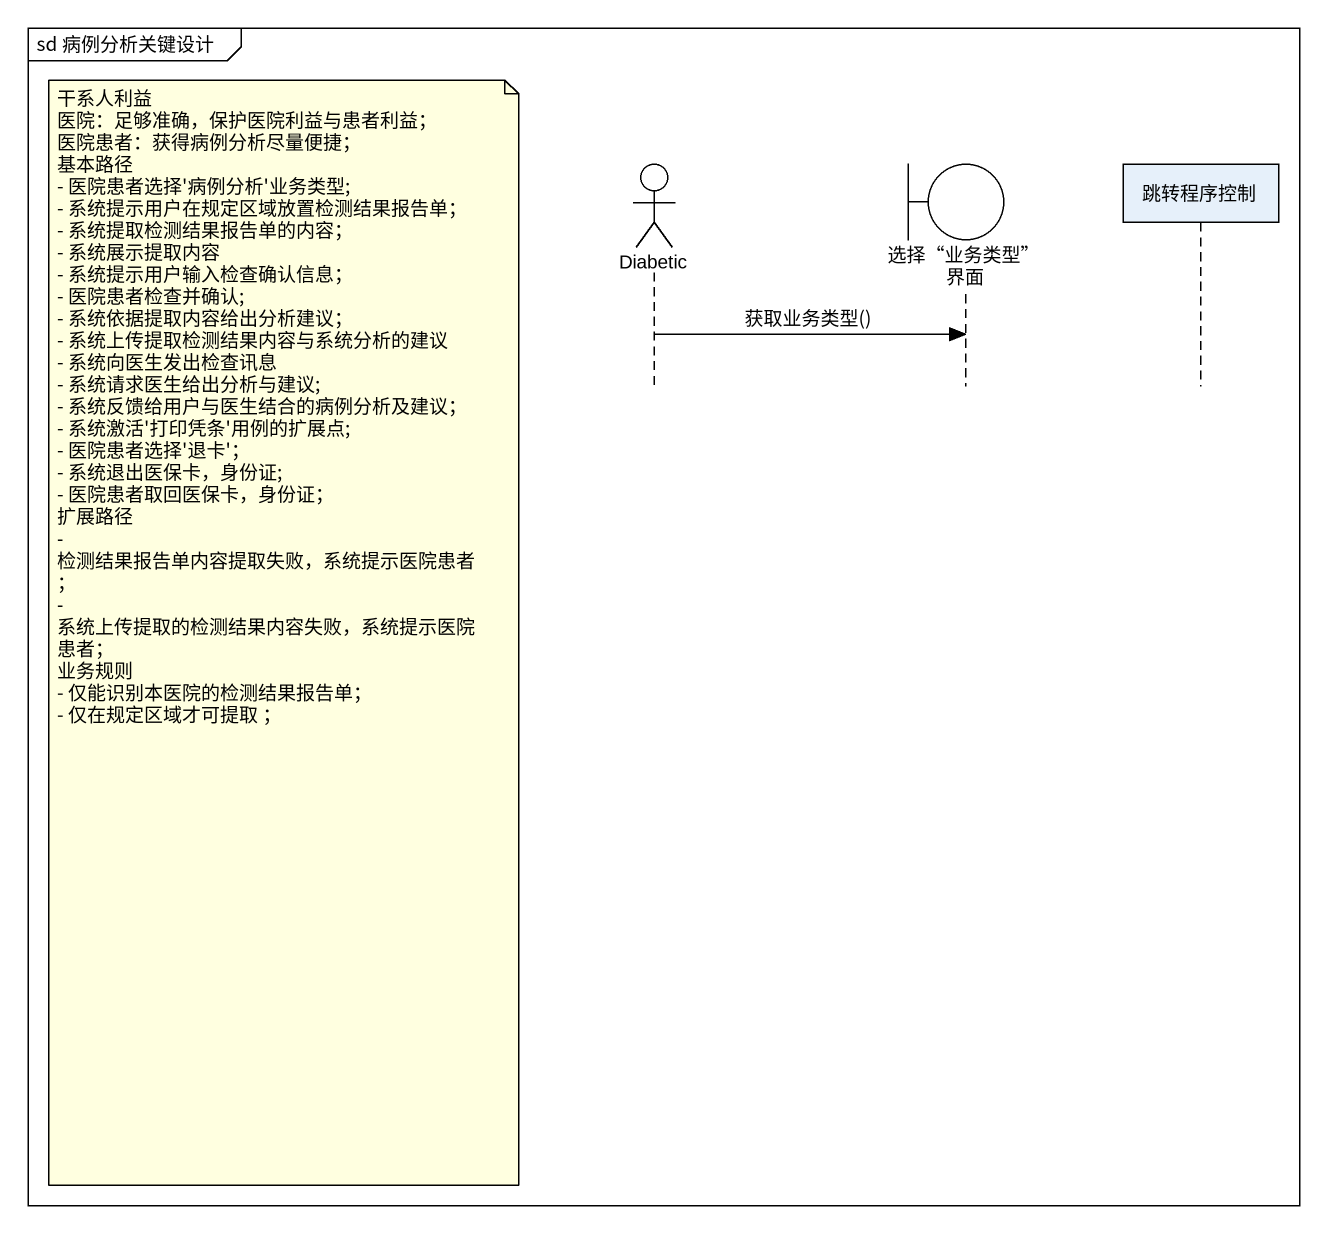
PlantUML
@startuml
mainframe sd 病例分析关键设计
hide footbox
actor Diabetic
boundary "选择“业务类型”界面" as 选择_业务类型_界面
participant 跳转程序控制

Diabetic -> 选择_业务类型_界面 : 获取业务类型()
note left of Diabetic
  干系人利益
  医院：足够准确，保护医院利益与患者利益；
  医院患者：获得病例分析尽量便捷；
  基本路径
  - 医院患者选择'病例分析'业务类型;
  - 系统提示用户在规定区域放置检测结果报告单；
  - 系统提取检测结果报告单的内容；
  - 系统展示提取内容
  - 系统提示用户输入检查确认信息；
  - 医院患者检查并确认;
  - 系统依据提取内容给出分析建议；
  - 系统上传提取检测结果内容与系统分析的建议
  - 系统向医生发出检查讯息
  - 系统请求医生给出分析与建议;
  - 系统反馈给用户与医生结合的病例分析及建议；
  - 系统激活'打印凭条'用例的扩展点;
  - 医院患者选择'退卡'；
  - 系统退出医保卡，身份证;
  - 医院患者取回医保卡，身份证；
  扩展路径
  - 检测结果报告单内容提取失败，系统提示医院患者；
  - 系统上传提取的检测结果内容失败，系统提示医院患者；
  业务规则
  - 仅能识别本医院的检测结果报告单；
  - 仅在规定区域才可提取 ；
end note
@enduml
